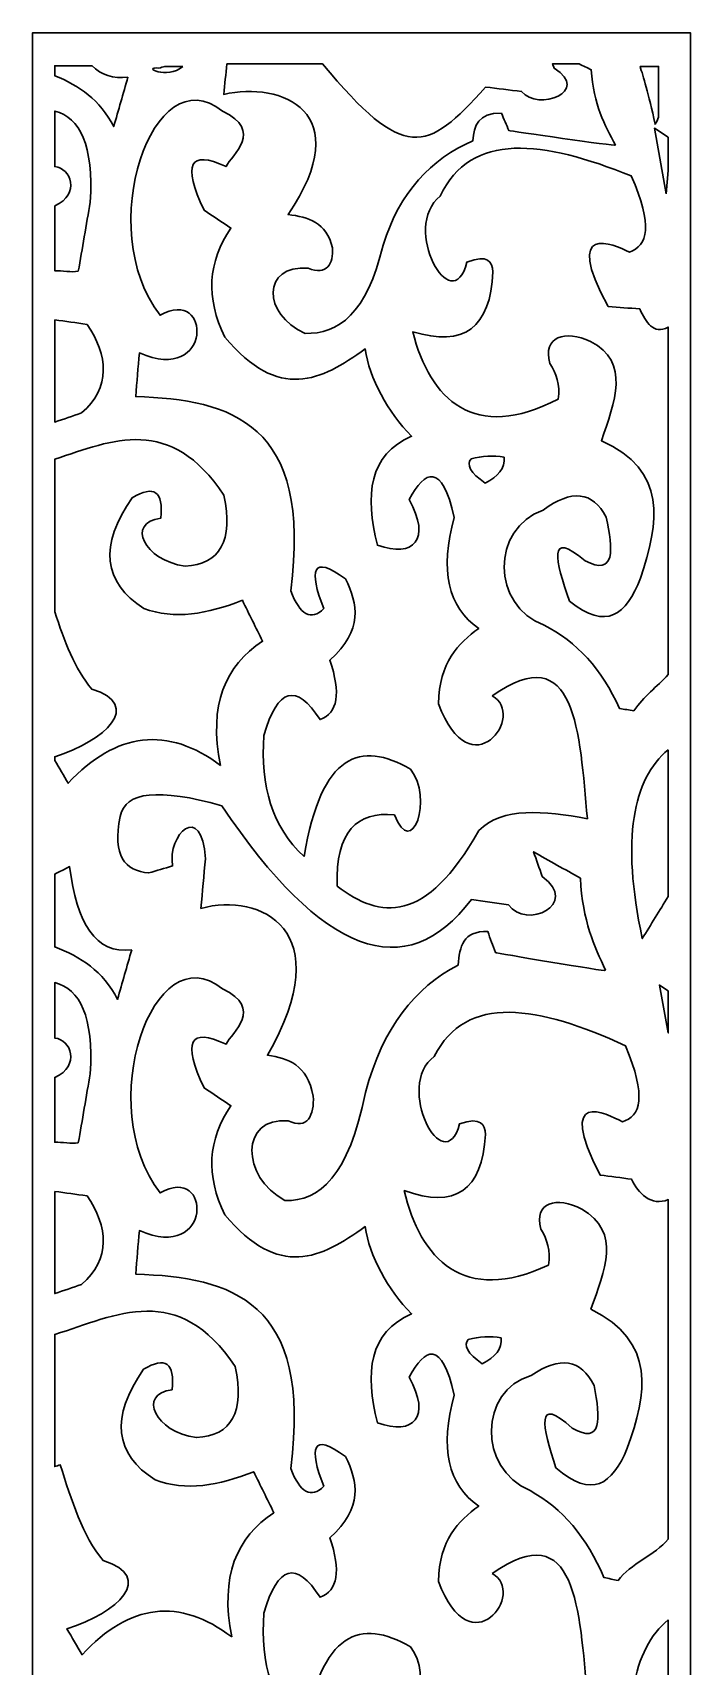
# Model space of a CAD drawing. Header units: centimetres. Extents: x -23 to -19.5, y -9 to 9.
# Drawn here: x -23.04 to -19.47, y 0.13 to 9 of the extents above; entities that cross this region are included whole.
import ezdxf

# ---------------------------------------------------------------- set-up
doc = ezdxf.new("R2010")
doc.units = ezdxf.units.CM
doc.header["$MEASUREMENT"] = 0
doc.layers.add('layer 1', color=7, linetype='Continuous')

msp = doc.modelspace()

# ---------------------------------------------------------------- linework, layer by layer
at = {"layer": 'layer 1', "color": 250, "lineweight": 30}
for points, knots in [([(-19.46885, -9.00021), (-19.46885, -9.00021), (-23.04027, -9.00021), (-23.04027, -9.00021), (-23.04027, -9.00021), (-23.04027, -9.00021), (-23.04027, 9.00077), (-23.04027, 9.00077), (-23.04027, 9.00077), (-23.04027, 9.00077), (-19.46885, 9.00077), (-19.46885, 9.00077), (-19.46885, 9.00077), (-19.46885, 9.00077), (-19.46885, -9.00021), (-19.46885, -9.00021)], [0, 0, 0, 0, 0.2, 0.2, 0.2, 0.2, 0.4, 0.4, 0.4, 0.4, 0.6, 0.6, 0.6, 0.6, 1, 1, 1, 1]), ([(-20.54504, 5.40042), (-20.08755, 5.72142), (-20.07069, 5.2026), (-20.02803, 4.73327), (-20.02803, 4.73327), (-20.2646, 4.77645), (-20.48791, 4.79825), (-20.61797, 4.66865), (-20.61797, 4.66865), (-20.9059, 4.15869), (-21.1523, 4.18758), (-21.38703, 4.36724), (-21.38703, 4.36724), (-21.39586, 4.66427), (-21.27877, 4.77362), (-21.07545, 4.7548), (-21.07545, 4.7548), (-20.98169, 4.50428), (-20.86141, 4.84615), (-20.98925, 5.00233), (-20.98925, 5.00233), (-21.25892, 5.15832), (-21.47325, 5.09019), (-21.56598, 4.52885), (-21.56598, 4.52885), (-21.74224, 4.68664), (-21.80304, 4.91263), (-21.78483, 5.18516), (-21.78483, 5.18516), (-21.7096, 5.44333), (-21.60801, 5.47207), (-21.4799, 5.27124), (-21.4799, 5.27124), (-21.38257, 5.30709), (-21.3649, 5.41487), (-21.42684, 5.59397), (-21.42684, 5.59397), (-21.24286, 5.75916), (-21.27618, 5.899), (-21.34065, 6.03527), (-21.34065, 6.03527), (-21.52547, 6.16969), (-21.54027, 6.08369), (-21.45989, 5.87399), (-21.45989, 5.87399), (-21.52846, 5.80575), (-21.58815, 5.83808), (-21.63902, 5.97062), (-21.63902, 5.97062), (-21.52033, 6.88047), (-21.96056, 7.00872), (-22.48088, 7.02528), (-22.48088, 7.02528), (-22.47428, 7.10411), (-22.46765, 7.18307), (-22.46099, 7.26198), (-22.46099, 7.26198), (-22.061, 7.0863), (-22.06768, 7.62795), (-22.34832, 7.46644), (-22.34832, 7.46644), (-22.71088, 7.93385), (-22.38672, 8.87996), (-22.01024, 8.57493), (-22.01024, 8.57493), (-21.78262, 8.46709), (-21.95944, 8.33808), (-21.99027, 8.2736), (-21.99027, 8.2736), (-22.18923, 8.36686), (-22.22895, 8.28786), (-22.10964, 8.03679), (-22.10964, 8.03679), (-22.061, 8.00454), (-22.01247, 7.97217), (-21.96377, 7.93986), (-21.96377, 7.93986), (-22.08971, 7.75705), (-22.1008, 7.55978), (-21.99698, 7.34819), (-21.99698, 7.34819), (-21.70259, 6.99662), (-21.47517, 7.11049), (-21.23453, 7.28347), (-21.23453, 7.28347), (-21.21244, 7.12572), (-21.11082, 6.93913), (-20.98266, 6.81007), (-20.98266, 6.81007), (-21.21372, 6.70969), (-21.23786, 6.4909), (-21.16824, 6.21816), (-21.16824, 6.21816), (-20.97022, 6.14732), (-20.87508, 6.24952), (-20.99592, 6.46563), (-20.99592, 6.46563), (-20.91181, 6.62763), (-20.81691, 6.66772), (-20.75052, 6.36874), (-20.75052, 6.36874), (-20.8301, 6.08185), (-20.7859, 5.88105), (-20.61797, 5.76621), (-20.61797, 5.76621), (-20.73093, 5.68401), (-20.83037, 5.58372), (-20.83682, 5.35739), (-20.83682, 5.35739), (-20.66129, 4.88197), (-20.35534, 5.29827), (-20.54504, 5.40042)], [0, 0, 0, 0, 0.0344828, 0.0344828, 0.0344828, 0.0344828, 0.0689655, 0.0689655, 0.0689655, 0.0689655, 0.1034483, 0.1034483, 0.1034483, 0.1034483, 0.137931, 0.137931, 0.137931, 0.137931, 0.1724138, 0.1724138, 0.1724138, 0.1724138, 0.2068966, 0.2068966, 0.2068966, 0.2068966, 0.2413793, 0.2413793, 0.2413793, 0.2413793, 0.2758621, 0.2758621, 0.2758621, 0.2758621, 0.3103448, 0.3103448, 0.3103448, 0.3103448, 0.3448276, 0.3448276, 0.3448276, 0.3448276, 0.3793103, 0.3793103, 0.3793103, 0.3793103, 0.4137931, 0.4137931, 0.4137931, 0.4137931, 0.4482759, 0.4482759, 0.4482759, 0.4482759, 0.4827586, 0.4827586, 0.4827586, 0.4827586, 0.5172414, 0.5172414, 0.5172414, 0.5172414, 0.5517241, 0.5517241, 0.5517241, 0.5517241, 0.5862069, 0.5862069, 0.5862069, 0.5862069, 0.6206897, 0.6206897, 0.6206897, 0.6206897, 0.6551724, 0.6551724, 0.6551724, 0.6551724, 0.6896552, 0.6896552, 0.6896552, 0.6896552, 0.7241379, 0.7241379, 0.7241379, 0.7241379, 0.7586207, 0.7586207, 0.7586207, 0.7586207, 0.7931034, 0.7931034, 0.7931034, 0.7931034, 0.8275862, 0.8275862, 0.8275862, 0.8275862, 0.862069, 0.862069, 0.862069, 0.862069, 0.8965517, 0.8965517, 0.8965517, 0.8965517, 0.9310345, 0.9310345, 0.9310345, 0.9310345, 1, 1, 1, 1]), ([(-22.52284, 8.75968), (-22.54854, 8.66994), (-22.57426, 8.58032), (-22.59983, 8.49054), (-22.59983, 8.49054), (-22.67526, 8.63666), (-22.78837, 8.71344), (-22.91998, 8.76728), (-22.91998, 8.76728), (-22.91998, 8.76728), (-22.91998, 8.82135), (-22.91998, 8.82135), (-22.91998, 8.82135), (-22.91998, 8.82135), (-22.71789, 8.82135), (-22.71789, 8.82135), (-22.71789, 8.82135), (-22.66717, 8.77093), (-22.60273, 8.74898), (-22.52284, 8.75968)], [0, 0, 0, 0, 0.1666667, 0.1666667, 0.1666667, 0.1666667, 0.3333333, 0.3333333, 0.3333333, 0.3333333, 0.5, 0.5, 0.5, 0.5, 0.6666667, 0.6666667, 0.6666667, 0.6666667, 1, 1, 1, 1]), ([(-22.22548, 8.8175), (-22.3104, 8.74306), (-22.45246, 8.81822), (-22.35432, 8.80845), (-22.35432, 8.80845), (-22.34359, 8.81143), (-22.33315, 8.81456), (-22.32289, 8.8175), (-22.32289, 8.8175), (-22.32289, 8.8175), (-22.22548, 8.8175), (-22.22548, 8.8175)], [0, 0, 0, 0, 0.25, 0.25, 0.25, 0.25, 0.5, 0.5, 0.5, 0.5, 1, 1, 1, 1]), ([(-19.87499, 8.39062), (-19.93241, 8.49807), (-19.99553, 8.60794), (-20.0069, 8.79963), (-20.0069, 8.79963), (-20.02868, 8.80997), (-20.05057, 8.82058), (-20.07238, 8.83084), (-20.07238, 8.83084), (-20.07238, 8.83084), (-20.21744, 8.83084), (-20.21744, 8.83084), (-20.21744, 8.83084), (-20.2142, 8.82321), (-20.21095, 8.81528), (-20.2076, 8.80741), (-20.2076, 8.80741), (-20.00714, 8.68322), (-20.29453, 8.56971), (-20.38542, 8.68172), (-20.38542, 8.68172), (-20.45047, 8.68959), (-20.51546, 8.69735), (-20.58043, 8.70519), (-20.58043, 8.70519), (-20.90322, 8.34565), (-21.02133, 8.29758), (-21.46548, 8.83084), (-21.46548, 8.83084), (-21.46548, 8.83084), (-21.98572, 8.83084), (-21.98572, 8.83084), (-21.98572, 8.83084), (-21.99145, 8.77592), (-21.9972, 8.72099), (-22.00287, 8.66584), (-22.00287, 8.66584), (-21.69026, 8.73807), (-21.2752, 8.57151), (-21.65302, 8.01319), (-21.65302, 8.01319), (-21.54395, 8.00004), (-21.4444, 7.97136), (-21.41219, 7.8322), (-21.41219, 7.8322), (-21.40628, 7.74796), (-21.44248, 7.67983), (-21.54403, 7.72212), (-21.54403, 7.72212), (-21.79636, 7.74037), (-21.79448, 7.47293), (-21.56116, 7.36803), (-21.56116, 7.36803), (-21.37961, 7.36279), (-21.22667, 7.47549), (-21.1368, 7.84789), (-21.1368, 7.84789), (-21.04743, 8.13702), (-20.87643, 8.31395), (-20.64928, 8.41416), (-20.64928, 8.41416), (-20.64366, 8.49551), (-20.6228, 8.56652), (-20.49441, 8.5636), (-20.49441, 8.5636), (-20.48104, 8.5322), (-20.46765, 8.50075), (-20.45422, 8.46931), (-20.45422, 8.46931), (-20.45422, 8.46931), (-19.86923, 8.38272), (-19.87499, 8.39062)], [0, 0, 0, 0, 0.0526316, 0.0526316, 0.0526316, 0.0526316, 0.1052632, 0.1052632, 0.1052632, 0.1052632, 0.1578947, 0.1578947, 0.1578947, 0.1578947, 0.2105263, 0.2105263, 0.2105263, 0.2105263, 0.2631579, 0.2631579, 0.2631579, 0.2631579, 0.3157895, 0.3157895, 0.3157895, 0.3157895, 0.3684211, 0.3684211, 0.3684211, 0.3684211, 0.4210526, 0.4210526, 0.4210526, 0.4210526, 0.4736842, 0.4736842, 0.4736842, 0.4736842, 0.5263158, 0.5263158, 0.5263158, 0.5263158, 0.5789474, 0.5789474, 0.5789474, 0.5789474, 0.6315789, 0.6315789, 0.6315789, 0.6315789, 0.6842105, 0.6842105, 0.6842105, 0.6842105, 0.7368421, 0.7368421, 0.7368421, 0.7368421, 0.7894737, 0.7894737, 0.7894737, 0.7894737, 0.8421053, 0.8421053, 0.8421053, 0.8421053, 0.8947368, 0.8947368, 0.8947368, 0.8947368, 1, 1, 1, 1]), ([(-19.74192, 8.8175), (-19.72504, 8.76579), (-19.69614, 8.67265), (-19.66022, 8.50373), (-19.66022, 8.50373), (-19.6522, 8.51632), (-19.64605, 8.52934), (-19.6412, 8.54237), (-19.6412, 8.54237), (-19.6412, 8.54237), (-19.6412, 8.8175), (-19.6412, 8.8175), (-19.6412, 8.8175), (-19.6412, 8.8175), (-19.74192, 8.8175), (-19.74192, 8.8175)], [0, 0, 0, 0, 0.2, 0.2, 0.2, 0.2, 0.4, 0.4, 0.4, 0.4, 0.6, 0.6, 0.6, 0.6, 1, 1, 1, 1]), ([(-22.7925, 7.70552), (-22.77079, 7.82404), (-22.74916, 7.96181), (-22.72728, 8.08027), (-22.72728, 8.08027), (-22.70927, 8.39096), (-22.78243, 8.53977), (-22.91998, 8.57483), (-22.91998, 8.57483), (-22.91998, 8.57483), (-22.91998, 8.27405), (-22.91998, 8.27405), (-22.91998, 8.27405), (-22.83409, 8.26544), (-22.77743, 8.12596), (-22.91998, 8.05992), (-22.91998, 8.05992), (-22.91998, 8.05992), (-22.91998, 7.70776), (-22.91998, 7.70776), (-22.91998, 7.70776), (-22.87923, 7.71127), (-22.83114, 7.69685), (-22.7925, 7.70552)], [0, 0, 0, 0, 0.1428571, 0.1428571, 0.1428571, 0.1428571, 0.2857143, 0.2857143, 0.2857143, 0.2857143, 0.4285714, 0.4285714, 0.4285714, 0.4285714, 0.5714286, 0.5714286, 0.5714286, 0.5714286, 0.7142857, 0.7142857, 0.7142857, 0.7142857, 1, 1, 1, 1]), ([(-19.58902, 5.51597), (-19.65039, 5.44933), (-19.72215, 5.39672), (-19.77573, 5.31979), (-19.77573, 5.31979), (-19.80143, 5.3236), (-19.82713, 5.32743), (-19.85261, 5.33123), (-19.85261, 5.33123), (-19.94932, 5.54506), (-20.08616, 5.69575), (-20.26293, 5.78352), (-20.26293, 5.78352), (-20.55016, 5.88995), (-20.55016, 6.30966), (-20.2689, 6.40845), (-20.2689, 6.40845), (-20.11377, 6.52312), (-19.99943, 6.51061), (-19.92574, 6.37102), (-19.92574, 6.37102), (-19.88766, 6.19348), (-19.87511, 6.04884), (-20.04062, 6.13366), (-20.04062, 6.13366), (-20.24488, 6.30629), (-20.20275, 6.13503), (-20.12554, 5.91459), (-20.12554, 5.91459), (-19.9236, 5.75324), (-19.81827, 5.83884), (-19.73945, 6.03971), (-19.73945, 6.03971), (-19.63722, 6.34184), (-19.59273, 6.62602), (-19.95151, 6.78504), (-19.95151, 6.78504), (-19.88072, 6.99538), (-19.79155, 7.21172), (-20.0116, 7.32476), (-20.0116, 7.32476), (-20.14794, 7.38888), (-20.27325, 7.35056), (-20.23186, 7.20523), (-20.23186, 7.20523), (-20.19546, 7.15175), (-20.175, 7.08983), (-20.18631, 7.01178), (-20.18631, 7.01178), (-20.64179, 6.77281), (-20.88261, 7.00952), (-20.97635, 7.37742), (-20.97635, 7.37742), (-20.69877, 7.29038), (-20.55364, 7.39901), (-20.541, 7.70302), (-20.541, 7.70302), (-20.54616, 7.75777), (-20.56541, 7.8001), (-20.68261, 7.7546), (-20.68261, 7.7546), (-20.76229, 7.4398), (-21.04169, 7.94134), (-20.82719, 8.11389), (-20.82719, 8.11389), (-20.66126, 8.46595), (-20.26683, 8.4168), (-19.78989, 8.22266), (-19.78989, 8.22266), (-19.67015, 7.95221), (-19.70069, 7.84402), (-19.79984, 7.80966), (-19.79984, 7.80966), (-19.88766, 7.85274), (-20.16521, 7.97318), (-19.91504, 7.51457), (-19.91504, 7.51457), (-19.85791, 7.50988), (-19.80061, 7.50531), (-19.74353, 7.50074), (-19.74353, 7.50074), (-19.70876, 7.42855), (-19.67227, 7.3604), (-19.58902, 7.40195), (-19.58902, 7.40195), (-19.58902, 7.40195), (-19.58902, 5.51597), (-19.58902, 5.51597)], [0, 0, 0, 0, 0.0434783, 0.0434783, 0.0434783, 0.0434783, 0.0869565, 0.0869565, 0.0869565, 0.0869565, 0.1304348, 0.1304348, 0.1304348, 0.1304348, 0.173913, 0.173913, 0.173913, 0.173913, 0.2173913, 0.2173913, 0.2173913, 0.2173913, 0.2608696, 0.2608696, 0.2608696, 0.2608696, 0.3043478, 0.3043478, 0.3043478, 0.3043478, 0.3478261, 0.3478261, 0.3478261, 0.3478261, 0.3913043, 0.3913043, 0.3913043, 0.3913043, 0.4347826, 0.4347826, 0.4347826, 0.4347826, 0.4782609, 0.4782609, 0.4782609, 0.4782609, 0.5217391, 0.5217391, 0.5217391, 0.5217391, 0.5652174, 0.5652174, 0.5652174, 0.5652174, 0.6086957, 0.6086957, 0.6086957, 0.6086957, 0.6521739, 0.6521739, 0.6521739, 0.6521739, 0.6956522, 0.6956522, 0.6956522, 0.6956522, 0.7391304, 0.7391304, 0.7391304, 0.7391304, 0.7826087, 0.7826087, 0.7826087, 0.7826087, 0.826087, 0.826087, 0.826087, 0.826087, 0.8695652, 0.8695652, 0.8695652, 0.8695652, 0.9130435, 0.9130435, 0.9130435, 0.9130435, 1, 1, 1, 1]), ([(-19.59919, 8.12577), (-19.59919, 8.12577), (-19.58902, 8.25288), (-19.58902, 8.25288), (-19.58902, 8.25288), (-19.58902, 8.25288), (-19.58902, 8.4326), (-19.58902, 8.4326), (-19.58902, 8.4326), (-19.58902, 8.4326), (-19.66426, 8.48142), (-19.66426, 8.48142), (-19.66426, 8.48142), (-19.66426, 8.48142), (-19.59919, 8.12577), (-19.59919, 8.12577)], [0, 0, 0, 0, 0.2, 0.2, 0.2, 0.2, 0.4, 0.4, 0.4, 0.4, 0.6, 0.6, 0.6, 0.6, 1, 1, 1, 1]), ([(-22.91998, 7.44157), (-22.86169, 7.43343), (-22.80332, 7.42536), (-22.74513, 7.41717), (-22.74513, 7.41717), (-22.62965, 7.25135), (-22.61617, 7.07228), (-22.77469, 6.93676), (-22.77469, 6.93676), (-22.82314, 6.91982), (-22.8716, 6.90303), (-22.91998, 6.88614), (-22.91998, 6.88614), (-22.91998, 6.88614), (-22.91998, 7.44157), (-22.91998, 7.44157)], [0, 0, 0, 0, 0.2, 0.2, 0.2, 0.2, 0.4, 0.4, 0.4, 0.4, 0.6, 0.6, 0.6, 0.6, 1, 1, 1, 1]), ([(-22.02041, 5.0221), (-22.30371, 5.2373), (-22.58857, 5.20514), (-22.84746, 4.92587), (-22.84746, 4.92587), (-22.87166, 4.96719), (-22.89574, 5.00878), (-22.91998, 5.05008), (-22.91998, 5.05008), (-22.91998, 5.05008), (-22.91998, 5.06974), (-22.91998, 5.06974), (-22.91998, 5.06974), (-22.64579, 5.15748), (-22.43797, 5.34872), (-22.71935, 5.43737), (-22.71935, 5.43737), (-22.81179, 5.54606), (-22.86814, 5.69852), (-22.91998, 5.85665), (-22.91998, 5.85665), (-22.91998, 5.85665), (-22.91998, 6.68476), (-22.91998, 6.68476), (-22.91998, 6.68476), (-22.60652, 6.79032), (-22.29173, 6.92619), (-22.00209, 6.49028), (-22.00209, 6.49028), (-21.95037, 6.24307), (-22.02041, 6.11467), (-22.21234, 6.10475), (-22.21234, 6.10475), (-22.43764, 6.13503), (-22.53359, 6.34209), (-22.34471, 6.36417), (-22.34471, 6.36417), (-22.32954, 6.50997), (-22.38134, 6.54706), (-22.50006, 6.47542), (-22.50006, 6.47542), (-22.67979, 6.21585), (-22.6584, 6.01569), (-22.43608, 5.87481), (-22.43608, 5.87481), (-22.27162, 5.81192), (-22.09045, 5.84398), (-21.90163, 5.91943), (-21.90163, 5.91943), (-21.86514, 5.84525), (-21.8285, 5.77107), (-21.79204, 5.69693), (-21.79204, 5.69693), (-21.99376, 5.56477), (-22.08671, 5.35208), (-22.02041, 5.0221)], [0, 0, 0, 0, 0.0666667, 0.0666667, 0.0666667, 0.0666667, 0.1333333, 0.1333333, 0.1333333, 0.1333333, 0.2, 0.2, 0.2, 0.2, 0.2666667, 0.2666667, 0.2666667, 0.2666667, 0.3333333, 0.3333333, 0.3333333, 0.3333333, 0.4, 0.4, 0.4, 0.4, 0.4666667, 0.4666667, 0.4666667, 0.4666667, 0.5333333, 0.5333333, 0.5333333, 0.5333333, 0.6, 0.6, 0.6, 0.6, 0.6666667, 0.6666667, 0.6666667, 0.6666667, 0.7333333, 0.7333333, 0.7333333, 0.7333333, 0.8, 0.8, 0.8, 0.8, 0.8666667, 0.8666667, 0.8666667, 0.8666667, 1, 1, 1, 1]), ([(-20.47947, 6.69629), (-20.53923, 6.70568), (-20.59911, 6.70263), (-20.65891, 6.68698), (-20.65891, 6.68698), (-20.68787, 6.65558), (-20.6627, 6.61173), (-20.58363, 6.55533), (-20.58363, 6.55533), (-20.51038, 6.5898), (-20.47567, 6.63674), (-20.47947, 6.69629)], [0, 0, 0, 0, 0.25, 0.25, 0.25, 0.25, 0.5, 0.5, 0.5, 0.5, 1, 1, 1, 1]), ([(-19.58902, 5.10762), (-19.78057, 4.94706), (-19.84525, 4.62731), (-19.73001, 4.08223), (-19.73001, 4.08223), (-19.683, 4.15846), (-19.63614, 4.23474), (-19.58902, 4.31092), (-19.58902, 4.31092), (-19.58902, 4.31092), (-19.58902, 5.10762), (-19.58902, 5.10762)], [0, 0, 0, 0, 0.25, 0.25, 0.25, 0.25, 0.5, 0.5, 0.5, 0.5, 1, 1, 1, 1]), ([(-19.92963, 3.91008), (-19.98893, 4.04136), (-20.05404, 4.17574), (-20.06584, 4.40989), (-20.06584, 4.40989), (-20.15072, 4.45776), (-20.23546, 4.5058), (-20.32037, 4.55389), (-20.32037, 4.55389), (-20.30459, 4.50912), (-20.2888, 4.46423), (-20.27295, 4.41949), (-20.27295, 4.41949), (-20.06608, 4.26762), (-20.36267, 4.12907), (-20.45662, 4.26571), (-20.45662, 4.26571), (-20.52364, 4.27527), (-20.59083, 4.28479), (-20.65785, 4.29454), (-20.65785, 4.29454), (-21.01517, 3.82362), (-21.46707, 3.99333), (-22.01363, 4.80392), (-22.01363, 4.80392), (-22.35516, 4.89982), (-22.53866, 4.88081), (-22.56434, 4.74611), (-22.56434, 4.74611), (-22.61069, 4.52835), (-22.53776, 4.45133), (-22.41034, 4.43873), (-22.41034, 4.43873), (-22.36501, 4.45135), (-22.32545, 4.46423), (-22.28012, 4.47705), (-22.28012, 4.47705), (-22.3101, 4.64693), (-22.12115, 4.83048), (-22.10255, 4.51564), (-22.10255, 4.51564), (-22.11043, 4.42585), (-22.11832, 4.33617), (-22.12615, 4.24645), (-22.12615, 4.24645), (-21.80352, 4.33461), (-21.375, 4.13108), (-21.76503, 3.4487), (-21.76503, 3.4487), (-21.65244, 3.43307), (-21.54968, 3.39789), (-21.51638, 3.22772), (-21.51638, 3.22772), (-21.51026, 3.12504), (-21.54774, 3.04162), (-21.65249, 3.09319), (-21.65249, 3.09319), (-21.91311, 3.11557), (-21.91107, 2.78893), (-21.67033, 2.66063), (-21.67033, 2.66063), (-21.48275, 2.65421), (-21.32489, 2.79199), (-21.23221, 3.24693), (-21.23221, 3.24693), (-21.13996, 3.60006), (-20.96325, 3.81645), (-20.72891, 3.93882), (-20.72891, 3.93882), (-20.72316, 4.03833), (-20.70154, 4.12501), (-20.56913, 4.12154), (-20.56913, 4.12154), (-20.55526, 4.08299), (-20.54143, 4.0447), (-20.52765, 4.00623), (-20.52765, 4.00623), (-20.52765, 4.00623), (-19.92376, 3.90052), (-19.92963, 3.91008)], [0, 0, 0, 0, 0.047619, 0.047619, 0.047619, 0.047619, 0.0952381, 0.0952381, 0.0952381, 0.0952381, 0.1428571, 0.1428571, 0.1428571, 0.1428571, 0.1904762, 0.1904762, 0.1904762, 0.1904762, 0.2380952, 0.2380952, 0.2380952, 0.2380952, 0.2857143, 0.2857143, 0.2857143, 0.2857143, 0.3333333, 0.3333333, 0.3333333, 0.3333333, 0.3809524, 0.3809524, 0.3809524, 0.3809524, 0.4285714, 0.4285714, 0.4285714, 0.4285714, 0.4761905, 0.4761905, 0.4761905, 0.4761905, 0.5238095, 0.5238095, 0.5238095, 0.5238095, 0.5714286, 0.5714286, 0.5714286, 0.5714286, 0.6190476, 0.6190476, 0.6190476, 0.6190476, 0.6666667, 0.6666667, 0.6666667, 0.6666667, 0.7142857, 0.7142857, 0.7142857, 0.7142857, 0.7619048, 0.7619048, 0.7619048, 0.7619048, 0.8095238, 0.8095238, 0.8095238, 0.8095238, 0.8571429, 0.8571429, 0.8571429, 0.8571429, 0.9047619, 0.9047619, 0.9047619, 0.9047619, 1, 1, 1, 1]), ([(-22.50241, 4.02156), (-22.52799, 3.9319), (-22.55364, 3.84218), (-22.57935, 3.7525), (-22.57935, 3.7525), (-22.65866, 3.90623), (-22.77972, 3.98301), (-22.91998, 4.03751), (-22.91998, 4.03751), (-22.91998, 4.03751), (-22.91998, 4.43253), (-22.91998, 4.43253), (-22.91998, 4.43253), (-22.8933, 4.44611), (-22.86655, 4.45958), (-22.83982, 4.47322), (-22.83982, 4.47322), (-22.80139, 4.16662), (-22.69871, 3.99517), (-22.50241, 4.02156)], [0, 0, 0, 0, 0.1666667, 0.1666667, 0.1666667, 0.1666667, 0.3333333, 0.3333333, 0.3333333, 0.3333333, 0.5, 0.5, 0.5, 0.5, 0.6666667, 0.6666667, 0.6666667, 0.6666667, 1, 1, 1, 1]), ([(-20.54504, 0.63568), (-20.08755, 0.95661), (-20.07069, 0.43773), (-20.02803, -0.03162), (-20.02803, -0.03162), (-20.2646, 0.01162), (-20.48791, 0.03345), (-20.61797, -0.09607), (-20.61797, -0.09607), (-20.9059, -0.60609), (-21.1523, -0.5771), (-21.38703, -0.39751), (-21.38703, -0.39751), (-21.39586, -0.10066), (-21.27877, 0.00881), (-21.07545, -0.01003), (-21.07545, -0.01003), (-20.98169, -0.26061), (-20.86141, 0.08134), (-20.98925, 0.23746), (-20.98925, 0.23746), (-21.25892, 0.39341), (-21.47325, 0.32539), (-21.56598, -0.23597), (-21.56598, -0.23597), (-21.74224, -0.07818), (-21.80304, 0.14776), (-21.78483, 0.42031), (-21.78483, 0.42031), (-21.7096, 0.6785), (-21.60801, 0.70726), (-21.4799, 0.50661), (-21.4799, 0.50661), (-21.38257, 0.54228), (-21.3649, 0.64991), (-21.42684, 0.82919), (-21.42684, 0.82919), (-21.24286, 0.9944), (-21.27618, 1.13413), (-21.34065, 1.27042), (-21.34065, 1.27042), (-21.52547, 1.40497), (-21.54027, 1.31891), (-21.45989, 1.10918), (-21.45989, 1.10918), (-21.52846, 1.04101), (-21.58815, 1.07317), (-21.63902, 1.20592), (-21.63902, 1.20592), (-21.52033, 2.11556), (-21.96056, 2.24387), (-22.48088, 2.26053), (-22.48088, 2.26053), (-22.47428, 2.33928), (-22.46765, 2.41834), (-22.46099, 2.49707), (-22.46099, 2.49707), (-22.061, 2.3215), (-22.06768, 2.86315), (-22.34832, 2.70166), (-22.34832, 2.70166), (-22.71088, 3.16902), (-22.38672, 4.11511), (-22.01024, 3.81006), (-22.01024, 3.81006), (-21.78262, 3.70239), (-21.95944, 3.57319), (-21.99027, 3.50875), (-21.99027, 3.50875), (-22.18923, 3.60192), (-22.22895, 3.52299), (-22.10964, 3.27192), (-22.10964, 3.27192), (-22.061, 3.23971), (-22.01247, 3.20747), (-21.96377, 3.17505), (-21.96377, 3.17505), (-22.08971, 2.99216), (-22.1008, 2.79495), (-21.99698, 2.58335), (-21.99698, 2.58335), (-21.70259, 2.23175), (-21.47517, 2.34573), (-21.23453, 2.5187), (-21.23453, 2.5187), (-21.21244, 2.36081), (-21.11082, 2.17426), (-20.98266, 2.0452), (-20.98266, 2.0452), (-21.21372, 1.94489), (-21.23786, 1.72609), (-21.16824, 1.45341), (-21.16824, 1.45341), (-20.97022, 1.38247), (-20.87508, 1.48465), (-20.99592, 1.7008), (-20.99592, 1.7008), (-20.91181, 1.86299), (-20.81691, 1.90285), (-20.75052, 1.60412), (-20.75052, 1.60412), (-20.8301, 1.317), (-20.7859, 1.11637), (-20.61797, 1.00138), (-20.61797, 1.00138), (-20.73093, 0.91916), (-20.83037, 0.81883), (-20.83682, 0.5925), (-20.83682, 0.5925), (-20.66129, 0.11712), (-20.35534, 0.5334), (-20.54504, 0.63568)], [0, 0, 0, 0, 0.0344828, 0.0344828, 0.0344828, 0.0344828, 0.0689655, 0.0689655, 0.0689655, 0.0689655, 0.1034483, 0.1034483, 0.1034483, 0.1034483, 0.137931, 0.137931, 0.137931, 0.137931, 0.1724138, 0.1724138, 0.1724138, 0.1724138, 0.2068966, 0.2068966, 0.2068966, 0.2068966, 0.2413793, 0.2413793, 0.2413793, 0.2413793, 0.2758621, 0.2758621, 0.2758621, 0.2758621, 0.3103448, 0.3103448, 0.3103448, 0.3103448, 0.3448276, 0.3448276, 0.3448276, 0.3448276, 0.3793103, 0.3793103, 0.3793103, 0.3793103, 0.4137931, 0.4137931, 0.4137931, 0.4137931, 0.4482759, 0.4482759, 0.4482759, 0.4482759, 0.4827586, 0.4827586, 0.4827586, 0.4827586, 0.5172414, 0.5172414, 0.5172414, 0.5172414, 0.5517241, 0.5517241, 0.5517241, 0.5517241, 0.5862069, 0.5862069, 0.5862069, 0.5862069, 0.6206897, 0.6206897, 0.6206897, 0.6206897, 0.6551724, 0.6551724, 0.6551724, 0.6551724, 0.6896552, 0.6896552, 0.6896552, 0.6896552, 0.7241379, 0.7241379, 0.7241379, 0.7241379, 0.7586207, 0.7586207, 0.7586207, 0.7586207, 0.7931034, 0.7931034, 0.7931034, 0.7931034, 0.8275862, 0.8275862, 0.8275862, 0.8275862, 0.862069, 0.862069, 0.862069, 0.862069, 0.8965517, 0.8965517, 0.8965517, 0.8965517, 0.9310345, 0.9310345, 0.9310345, 0.9310345, 1, 1, 1, 1]), ([(-22.7925, 2.974), (-22.77079, 3.0925), (-22.74916, 3.23026), (-22.72728, 3.34874), (-22.72728, 3.34874), (-22.70927, 3.65944), (-22.78243, 3.8082), (-22.91998, 3.84332), (-22.91998, 3.84332), (-22.91998, 3.84332), (-22.91998, 3.54252), (-22.91998, 3.54252), (-22.91998, 3.54252), (-22.83409, 3.53396), (-22.77743, 3.39446), (-22.91998, 3.3284), (-22.91998, 3.3284), (-22.91998, 3.3284), (-22.91998, 2.97626), (-22.91998, 2.97626), (-22.91998, 2.97626), (-22.87923, 2.97977), (-22.83114, 2.96541), (-22.7925, 2.974)], [0, 0, 0, 0, 0.1428571, 0.1428571, 0.1428571, 0.1428571, 0.2857143, 0.2857143, 0.2857143, 0.2857143, 0.4285714, 0.4285714, 0.4285714, 0.4285714, 0.5714286, 0.5714286, 0.5714286, 0.5714286, 0.7142857, 0.7142857, 0.7142857, 0.7142857, 1, 1, 1, 1]), ([(-19.58902, 3.79907), (-19.58902, 3.79907), (-19.63668, 3.82994), (-19.63668, 3.82994), (-19.63668, 3.82994), (-19.63668, 3.82994), (-19.58902, 3.56982), (-19.58902, 3.56982), (-19.58902, 3.56982), (-19.58902, 3.56982), (-19.58902, 3.79907), (-19.58902, 3.79907)], [0, 0, 0, 0, 0.25, 0.25, 0.25, 0.25, 0.5, 0.5, 0.5, 0.5, 1, 1, 1, 1]), ([(-19.58902, 0.82105), (-19.66189, 0.73526), (-19.79474, 0.68753), (-19.86119, 0.59775), (-19.86119, 0.59775), (-19.88687, 0.60278), (-19.91234, 0.60802), (-19.93783, 0.61301), (-19.93783, 0.61301), (-20.03043, 0.83175), (-20.16431, 0.98922), (-20.33933, 1.08575), (-20.33933, 1.08575), (-20.62434, 1.20643), (-20.61646, 1.62586), (-20.33346, 1.71057), (-20.33346, 1.71057), (-20.17636, 1.81746), (-20.06229, 1.79932), (-19.99132, 1.6561), (-19.99132, 1.6561), (-19.95651, 1.47672), (-19.9466, 1.33144), (-20.1105, 1.42444), (-20.1105, 1.42444), (-20.31143, 1.60723), (-20.27262, 1.43394), (-20.1995, 1.20983), (-20.1995, 1.20983), (-20.00073, 1.03843), (-19.89382, 1.1187), (-19.81132, 1.3155), (-19.81132, 1.3155), (-19.70339, 1.6125), (-19.6535, 1.89416), (-20.00905, 2.07121), (-20.00905, 2.07121), (-19.93431, 2.27791), (-19.84113, 2.48965), (-20.05889, 2.61363), (-20.05889, 2.61363), (-20.19395, 2.68449), (-20.32005, 2.65232), (-20.28123, 2.50508), (-20.28123, 2.50508), (-20.24586, 2.44979), (-20.22683, 2.38701), (-20.2394, 2.30978), (-20.2394, 2.30978), (-20.69935, 2.09329), (-20.93559, 2.34207), (-21.02217, 2.71432), (-21.02217, 2.71432), (-20.74651, 2.61367), (-20.59942, 2.71483), (-20.58093, 3.01821), (-20.58093, 3.01821), (-20.585, 3.07317), (-20.60345, 3.11635), (-20.72149, 3.07691), (-20.72149, 3.07691), (-20.80706, 2.76615), (-21.0768, 3.28131), (-20.8593, 3.44297), (-20.8593, 3.44297), (-20.68659, 3.78661), (-20.29338, 3.71803), (-19.82045, 3.50015), (-19.82045, 3.50015), (-19.70577, 3.22373), (-19.73844, 3.11711), (-19.83808, 3.0878), (-19.83808, 3.0878), (-19.92514, 3.13523), (-20.20029, 3.26959), (-19.9589, 2.79848), (-19.9589, 2.79848), (-19.90173, 2.79106), (-19.84471, 2.78356), (-19.78754, 2.77609), (-19.78754, 2.77609), (-19.75394, 2.70147), (-19.6814, 2.62615), (-19.58902, 2.6655), (-19.58902, 2.6655), (-19.58902, 2.6655), (-19.58902, 0.82105), (-19.58902, 0.82105)], [0, 0, 0, 0, 0.0434783, 0.0434783, 0.0434783, 0.0434783, 0.0869565, 0.0869565, 0.0869565, 0.0869565, 0.1304348, 0.1304348, 0.1304348, 0.1304348, 0.173913, 0.173913, 0.173913, 0.173913, 0.2173913, 0.2173913, 0.2173913, 0.2173913, 0.2608696, 0.2608696, 0.2608696, 0.2608696, 0.3043478, 0.3043478, 0.3043478, 0.3043478, 0.3478261, 0.3478261, 0.3478261, 0.3478261, 0.3913043, 0.3913043, 0.3913043, 0.3913043, 0.4347826, 0.4347826, 0.4347826, 0.4347826, 0.4782609, 0.4782609, 0.4782609, 0.4782609, 0.5217391, 0.5217391, 0.5217391, 0.5217391, 0.5652174, 0.5652174, 0.5652174, 0.5652174, 0.6086957, 0.6086957, 0.6086957, 0.6086957, 0.6521739, 0.6521739, 0.6521739, 0.6521739, 0.6956522, 0.6956522, 0.6956522, 0.6956522, 0.7391304, 0.7391304, 0.7391304, 0.7391304, 0.7826087, 0.7826087, 0.7826087, 0.7826087, 0.826087, 0.826087, 0.826087, 0.826087, 0.8695652, 0.8695652, 0.8695652, 0.8695652, 0.9130435, 0.9130435, 0.9130435, 0.9130435, 1, 1, 1, 1]), ([(-22.91998, 2.71009), (-22.86169, 2.70185), (-22.80332, 2.69392), (-22.74513, 2.68569), (-22.74513, 2.68569), (-22.62965, 2.51987), (-22.61617, 2.3408), (-22.77469, 2.20526), (-22.77469, 2.20526), (-22.82314, 2.18826), (-22.8716, 2.17155), (-22.91998, 2.1547), (-22.91998, 2.1547), (-22.91998, 2.1547), (-22.91998, 2.71009), (-22.91998, 2.71009)], [0, 0, 0, 0, 0.2, 0.2, 0.2, 0.2, 0.4, 0.4, 0.4, 0.4, 0.6, 0.6, 0.6, 0.6, 1, 1, 1, 1]), ([(-21.9589, 0.29077), (-22.24206, 0.50576), (-22.51311, 0.47366), (-22.77197, 0.19432), (-22.77197, 0.19432), (-22.7993, 0.24125), (-22.82679, 0.28817), (-22.85419, 0.3352), (-22.85419, 0.3352), (-22.5753, 0.42143), (-22.37312, 0.61633), (-22.65784, 0.70591), (-22.65784, 0.70591), (-22.76954, 0.83737), (-22.82858, 1.03308), (-22.89066, 1.22493), (-22.89066, 1.22493), (-22.90053, 1.22197), (-22.91022, 1.21929), (-22.91998, 1.21624), (-22.91998, 1.21624), (-22.91998, 1.21624), (-22.91998, 1.93313), (-22.91998, 1.93313), (-22.91998, 1.93313), (-22.58634, 2.0385), (-22.24914, 2.22306), (-21.94052, 1.7587), (-21.94052, 1.7587), (-21.88877, 1.51154), (-21.9589, 1.38319), (-22.15077, 1.37317), (-22.15077, 1.37317), (-22.37605, 1.40359), (-22.47196, 1.61061), (-22.28316, 1.63267), (-22.28316, 1.63267), (-22.26795, 1.77855), (-22.31977, 1.81558), (-22.43846, 1.74387), (-22.43846, 1.74387), (-22.61818, 1.48429), (-22.59677, 1.28435), (-22.37448, 1.14339), (-22.37448, 1.14339), (-22.21008, 1.08036), (-22.02888, 1.11254), (-21.84004, 1.18784), (-21.84004, 1.18784), (-21.80352, 1.11371), (-21.76702, 1.03955), (-21.73043, 0.96532), (-21.73043, 0.96532), (-21.93217, 0.83321), (-22.02511, 0.62056), (-21.9589, 0.29077)], [0, 0, 0, 0, 0.0666667, 0.0666667, 0.0666667, 0.0666667, 0.1333333, 0.1333333, 0.1333333, 0.1333333, 0.2, 0.2, 0.2, 0.2, 0.2666667, 0.2666667, 0.2666667, 0.2666667, 0.3333333, 0.3333333, 0.3333333, 0.3333333, 0.4, 0.4, 0.4, 0.4, 0.4666667, 0.4666667, 0.4666667, 0.4666667, 0.5333333, 0.5333333, 0.5333333, 0.5333333, 0.6, 0.6, 0.6, 0.6, 0.6666667, 0.6666667, 0.6666667, 0.6666667, 0.7333333, 0.7333333, 0.7333333, 0.7333333, 0.8, 0.8, 0.8, 0.8, 0.8666667, 0.8666667, 0.8666667, 0.8666667, 1, 1, 1, 1]), ([(-20.49556, 1.91497), (-20.55542, 1.92442), (-20.6152, 1.92135), (-20.67499, 1.90556), (-20.67499, 1.90556), (-20.70393, 1.87443), (-20.67876, 1.83059), (-20.59972, 1.77416), (-20.59972, 1.77416), (-20.52634, 1.80862), (-20.49171, 1.85557), (-20.49556, 1.91497)], [0, 0, 0, 0, 0.25, 0.25, 0.25, 0.25, 0.5, 0.5, 0.5, 0.5, 1, 1, 1, 1]), ([(-19.58902, 0.38356), (-19.7819, 0.22348), (-19.84748, -0.09635), (-19.73182, -0.64331), (-19.73182, -0.64331), (-19.68433, -0.56606), (-19.63668, -0.48882), (-19.58902, -0.41157), (-19.58902, -0.41157), (-19.58902, -0.41157), (-19.58902, 0.38356), (-19.58902, 0.38356)], [0, 0, 0, 0, 0.25, 0.25, 0.25, 0.25, 0.5, 0.5, 0.5, 0.5, 1, 1, 1, 1])]:
    msp.add_open_spline(points, degree=3, knots=knots, dxfattribs=at)

doc.saveas('drawing.dxf')
